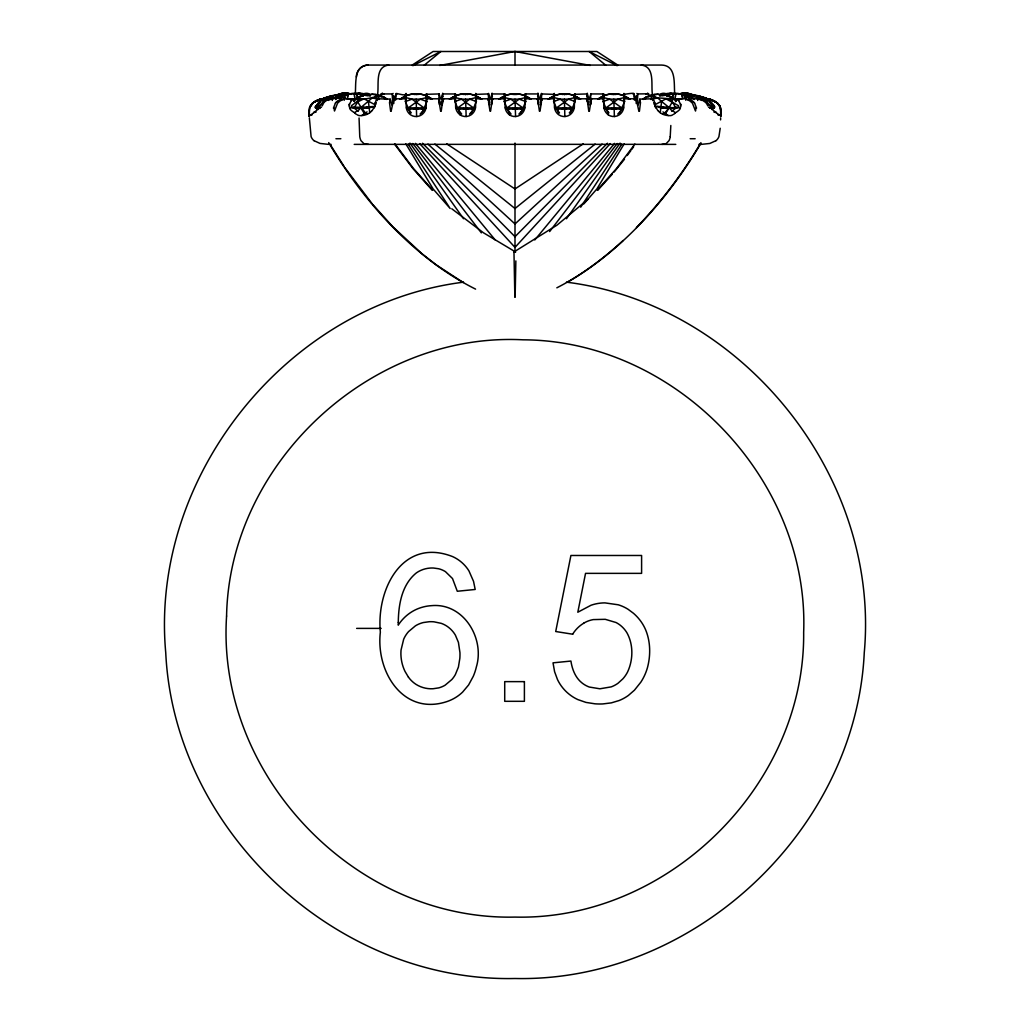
<?xml version="1.0" encoding="UTF-8"?>
<svg xmlns="http://www.w3.org/2000/svg" width="1030" height="1030" viewBox="0 0 1030 1030"><rect width="100%" height="100%" fill="white"/><g stroke="black" fill="none" stroke-linecap="round" stroke-linejoin="round"><path stroke-width="1.5" d="M392.649 102.846L392.224 94.258M410.442 113.223L405.382 101.519L406.142 95.507C412.824 93.305 420.433 93.099 426.935 95.945L420.304 93.988L417.549 94.515M406.309 95.468A56.071 0.863 -87.4 0 0 406.258 95.378L400.915 98.726L406.142 97.657L412.013 99.176L420.304 99.176L426.188 97.657L431.416 98.738L426.188 95.507L426.935 101.519L421.875 113.223M459.908 113.223L454.835 101.519L455.595 95.507C462.277 93.305 469.886 93.099 476.388 95.945L469.757 93.988L467.002 94.515M475.461 95.468A56.071 0.863 87.4 0 1 475.525 95.378L476.388 101.519L471.328 113.223M509.284 113.223L504.224 101.519L504.983 95.507C511.665 93.305 519.274 93.099 525.776 95.945L519.146 93.988L516.378 94.515M524.849 95.468A56.071 0.863 87.4 0 1 524.901 95.378L525.776 101.519L520.716 113.223M558.672 113.223L553.612 101.519L554.359 95.507C561.041 93.305 568.663 93.099 575.165 95.945L568.534 93.988L565.766 94.515M554.539 95.468A56.071 0.863 -87.4 0 0 554.475 95.378L549.132 98.726L554.359 97.657L560.243 99.176L568.534 99.176L574.405 97.657L579.633 98.738L574.405 95.507L575.165 101.519L570.092 113.223M608.125 113.223L603.065 101.519L603.812 95.507C610.507 93.305 618.116 93.099 624.618 95.945L617.987 93.988L615.219 94.515M623.691 95.468A56.071 0.863 87.4 0 1 623.742 95.378L624.618 101.519L619.558 113.223M309.335 114.137L309.335 116.403M720.665 115.347L720.665 116.248M309.335 113.995L309.502 108.15A4.184 3.76 -61.9 0 1 309.528 107.609L313.365 102.614A17.265 16.789 -82.5 0 1 314.086 102.137M426.085 107.622A4.184 1.609 -77.1 0 1 425.982 108.137A10.661 10.583 -52.9 0 1 421.695 114.794A9.798 9.798 0 0 1 410.494 114.794A10.661 10.583 52.9 0 1 406.348 108.137A4.184 1.609 77.1 0 1 406.245 107.622L406.103 98.79L393.859 98.79M455.646 107.609L455.556 98.79L442.733 98.79M509.464 114.794A10.661 10.583 52.9 0 1 505.189 108.137A4.184 1.609 77.1 0 1 505.086 107.622L504.945 98.79L492.121 98.79M574.302 107.622A4.184 1.609 -77.1 0 1 574.212 108.137A10.661 10.583 -52.9 0 1 569.925 114.794A9.798 9.798 0 0 1 558.724 114.794A10.661 10.583 52.9 0 1 554.578 108.137A4.184 1.609 77.1 0 1 554.462 107.622L554.32 98.79L541.497 98.79M603.863 107.609L603.773 98.79L590.885 98.79M393.859 99.086L393.795 103.489M475.731 96.562L475.706 93.395M623.961 96.562L623.935 93.395M426.278 94.322L439.115 93.936M525.12 96.562L525.055 93.936L537.879 93.936M574.508 94.322L587.267 93.936M455.505 96.562L455.556 93.975L442.733 93.936M455.53 100.992L455.518 101.713M504.919 100.992L504.906 101.713M504.945 94.013L492.121 93.936M603.722 96.562L603.786 93.975L590.885 93.936M674.805 94.618C673.62 84.576 676.942 65.559 661.724 65.07L368.277 65.07C353.058 65.559 356.38 84.576 355.196 94.618M396.82 94.309C392.443 91.335 407.288 97.554 406.065 93.395M406.039 96.562L406.103 94.374M504.88 96.562L504.932 94.374M515.142 297.026L515.85 260.925M541.497 93.936L554.32 94.374L554.294 93.395M554.269 96.562L554.32 94.374M720.64 118.038L720.588 119.892M392.649 103.064L391.902 104.983L390.486 100.348M442.707 100.425L441.213 111.176M492.095 100.425L490.589 111.176M541.355 101.236L541.471 100.425M541.471 100.631L541.484 99.086M670.826 125.493L670.221 136.63M696.563 108.15L694.568 103.09M540.325 104.532L540.711 102.163M648.655 96.884L648.797 94.477M309.399 110.352L309.476 108.614M541.432 102.279L540.003 111.15M590.808 102.279L589.366 111.176M439.115 93.743L440.467 98.7L443.788 98.777M395.687 95.945L395.713 95.275A17.626 4.056 -86.2 0 0 395.829 94.194M442.72 94.258L441.831 102.768M492.095 94.258L491.22 102.768M590.872 94.258L589.984 102.768M675.525 96.601L675.77 94.258M637.776 94.258L637.351 102.846M720.202 128.274L718.94 136.565A9.759 9.013 90 0 1 715.953 140.724M322.145 105.936L324.218 101.893L324.296 97.889C331.93 95.816 340.428 92.61 348.217 95.468M389.572 103.09L390.627 111.24M666.771 96.189L667.015 93.936L666.165 93.691M377.534 94.618C379.285 85.207 374.547 66.577 388.786 65.07M643.776 98.571C647.857 95.378 653.265 95.996 657.758 97.889L661.608 101.494L660.256 112.656M537.905 93.447L537.918 93.318A47.728 0.657 86.7 0 1 537.918 93.601M587.293 93.447L588.825 98.854M309.502 108.15L312.721 103.09A15.592 15.527 -21 0 1 313.88 102.279L315.206 101.481A33.372 33.05 -62.8 0 1 317.523 100.335A56.071 56.006 -18.7 0 1 321.218 98.816L321.476 99.537M690.383 95.687L690.641 93.936L685.838 93.357A45.989 44.689 80.9 0 1 689.482 93.743M639.514 100.348L638.137 104.97L637.351 103.064M655.067 106.837L655.157 106.142L672.358 107.725L679.015 107.056M657.076 106.528L660.938 107.931L668.727 108.536L678.937 107.751M658.981 107.429L659.058 106.734M662.96 107.88L663.05 107.184M666.874 108.189L666.964 107.493M665.483 113.802L672.333 101.893L671.895 96.897C662.548 93.627 651.243 92.404 643.106 99.163M670.569 108.33L670.646 107.635M673.89 108.305L673.968 107.609M676.71 108.099L676.787 107.403M540.003 98.829L541.419 93.395M690.422 95.339L690.576 94.258A17.626 17.111 -74.4 0 0 690.448 95.275L690.538 94.49M389.662 102.279L389.778 101.481M652.75 100.567L652.994 98.79L639.733 99.112M426.137 107.609L426.227 100.322M574.354 107.609L574.457 100.322M689.842 93.807L680.83 93.614L682.143 93.936L682.298 98.108M633.18 94.309C637.325 92.005 624.412 94.387 623.897 94.374M697.722 100.451L698.018 98.79L688.645 98.79L691.246 100.322A33.282 23.948 -84.6 0 1 692.881 101.416M392.816 103.399L391.13 111.227M709.722 108.305L713.018 107.339C718.94 108.086 706.58 98.455 705.705 97.889C698.07 95.816 689.572 92.61 681.783 95.468M710.945 108.253L712.103 107.635M711.975 108.33L712.799 108.536L713.018 107.339L710.352 101.494C701.713 97.567 691.156 96.112 681.744 95.7M711.794 109.502L714.46 107.429L709.722 102.498M712.799 108.536L713.674 107.493M713.545 108.189L714.176 107.442M714.215 107.056L713.88 106.142M714.073 107.97L714.318 106.528M309.644 107.197L311.33 104.378M492.044 93.331L490.615 98.829M635.961 95.957L634.879 99.395M686.122 99.086L685.8 100.348M390.267 99.112L377.006 98.79L376.092 100.528M375.01 103.592L375.293 102.614M442.707 93.447L441.201 98.841M347.702 98.108L347.857 93.975L349.183 93.691L345.398 93.305L349.337 93.64A10.48 10.48 0 0 1 350.11 93.846L351.101 94.219L349.736 93.743M650.896 99.434L651.977 94.606L650.999 95.481M675.487 101.725L676.813 98.79L686.186 98.79L688.812 100.322A30.617 21.257 85.5 0 1 691.156 101.893M676.787 98.867L678.809 100.425M712.94 100.528L712.657 100.399A54.242 54.127 16.9 0 0 708.782 98.816L712.361 100.258A57.397 57.088 -54.7 0 0 708.794 98.803L708.782 98.829A54.242 54.152 16.2 0 1 712.721 100.399L714.279 101.198A20.651 20.626 19.6 0 1 717.897 103.567L719.7 105.717M708.73 98.97L708.189 100.348A16.557 16.029 -87.8 0 0 708.653 99.073L708.666 99.138M708.498 99.588L708.074 100.567M320.279 108.305L317.201 108.536L316.983 107.339L319.648 101.494L324.296 97.889L323.845 99.434L327.141 97.013M357.577 97.94L358.105 96.897C367.182 93.73 378.049 92.468 386.224 98.571M645.952 94.335L647.6 93.331M700.529 143.891C682.864 173.722 661.904 201.623 637.776 226.536L637.016 227.308C616.172 248.5 592.971 267.504 567.169 282.362M334.48 111.034L337.467 103.399A15.141 10.429 -84.4 0 1 338.548 102.215M624.18 143.865L596.885 188.953L583.843 203.914M700.928 142.668C682.993 173.014 661.698 201.404 637.184 226.755L636.411 227.514M316.931 106.747L315.528 107.931L318.206 109.502M580.701 207.184L621.772 144.277M680.405 108.15L679.71 109.09M634.892 144.084L616.558 168.457L597.258 190.125M631.776 149.376L633.617 146.762M566.461 218.733L620.06 143.106M317.201 108.536L315.528 107.931L315.309 106.734L319.648 101.494L324.437 98.829L338.471 96.897L344.149 95.146L348.256 95.7M627.219 155.504L630.862 150.599M318.965 108.214L318.206 109.154M549.621 231.583L617.202 143.479M420.073 114.073L425.802 107.88L406.515 107.88L408.331 109.051L423.987 109.051M469.526 114.073L475.255 107.88L455.968 107.88L457.796 109.051L473.44 109.051M518.914 114.073L524.643 107.88L505.357 107.88L507.172 109.051L522.828 109.051M569.281 112.824L574.032 107.88L554.745 107.88L556.561 109.051L572.204 109.051M617.755 114.073L623.485 107.88L604.198 107.88L606.013 109.051L621.669 109.051M644.844 99.073L646.518 96.949M624.489 159.199L614.138 172.01M684.95 95.481L685.993 94.206L684.577 97.94L678.757 99.575M319.648 101.494C307.442 116.429 326.265 99.369 330.308 98.416L332.6 99.421M534.789 239.951L614.627 143.363M335.432 103.09L333.437 108.15M612.232 174.237L597.696 190.344M663.513 114.33L668.727 108.536M610.314 143.595L515 247.38L419.686 143.595M324.218 101.893L327.373 98.623M639.437 111.201L640.428 103.09M607.494 143.234L515 236.694L422.506 143.234M335.78 99.549L338.471 96.897L351.243 99.575M386.894 99.163C379.272 92.404 369.796 100.515 361.067 98.623L351.359 105.794M623.073 240.505L622.21 241.342C602.396 259.38 580.753 275.628 556.831 287.821M311.652 104.03L312.734 103.09A15.553 15.373 -59.9 0 1 313.88 102.279A27.63 27.54 -19.2 0 1 316.854 100.657L321.283 99.009M351.191 100.425L353.187 98.79L354.513 101.725M350.985 107.056L361.131 107.339L372.242 97.889L379.091 99.434L375.152 97.013M602.061 144.097L515 223.948L427.939 144.097M336.231 102.279L337.145 101.481M588.04 199.279L556.947 225.184L513.97 251.938M316.699 105.549L320.279 102.498M424.141 65.302L440.904 51.5L412.837 65.688M671.766 111.369L675.332 108.485L675.474 107.275L672.333 101.893L668.933 98.623L657.758 97.889L650.909 99.434L654.848 97.013M595.134 144.084L515 208.524L434.866 144.084M715.927 140.698L709.799 143.466L701.288 144.367M353.792 100.811L356.316 98.893M381.19 94.258L381.435 93.743A45.989 10.699 87.8 0 1 382.297 93.395M367.053 111.897L361.685 115.566A16.686 16.686 0 0 1 359.045 115.579A18.051 12.824 -89 0 1 357.243 114.832M408.331 107.867L420.304 99.176L426.935 101.519M457.796 107.867L469.757 99.176L475.641 97.657L480.868 98.738L475.641 95.507M507.172 107.867L519.146 99.176L525.017 97.657L530.244 98.738L525.017 95.507M556.561 107.867L568.534 99.176L575.165 101.519M606.013 107.867L617.987 99.176L623.858 97.657L629.085 98.738L623.858 95.507M583.238 143.865L515 188.953L446.763 143.865M412.309 65.019L433.115 51.5L596.885 51.5L617.691 65.019M311.665 114.459L311.15 114.781A18.051 12.695 -89 0 1 309.335 115.553L309.335 115.386M359.354 109.592L354.539 112.605A22.621 16.441 -83.2 0 1 350.355 109.566M335.638 96.163L338.136 94.606L343.66 95.301M399.962 99.279L404.03 96.769M449.415 99.279L453.483 96.769M476.388 101.519L469.757 99.176L461.466 99.176L455.595 97.657L450.368 98.738L455.595 95.507L454.835 95.945L461.466 93.988L464.234 94.515M498.803 99.279L502.872 96.769M525.776 101.519L519.146 99.176L510.854 99.176L504.983 97.657L499.756 98.738L504.983 95.507A56.071 0.863 -87.4 0 1 505.151 95.468M548.192 99.279L552.247 96.769M597.645 99.279L601.713 96.769M624.618 101.519L617.987 99.176L609.696 99.176L603.812 97.657L598.585 98.738L603.812 95.507L603.065 95.945L609.696 93.988L612.451 94.515M654.694 104.88L666.011 98.829L678.641 105.794M665.097 94.232C668.393 91.786 680.611 95.288 667.015 93.936M406.142 95.507L405.382 95.945L412.013 93.988L414.781 94.515M504.983 95.507L504.224 95.945L510.854 93.988L513.622 94.515M554.359 95.507L553.612 95.945L560.243 93.988L562.998 94.515M358.723 97.296L361.002 96.022M326.304 98.12L329.973 96.138L332.909 96.678M328.416 100.425C331.647 97.85 346.312 97.219 338.754 100.322A33.282 23.948 84.6 0 0 337.119 101.416M314.305 101.996A30.99 30.823 57.3 0 1 317.51 100.322L315.772 101.172A20.651 20.626 -19.6 0 0 312.103 103.567M317.06 100.528L317.292 100.425A54.242 54.152 -16.2 0 1 321.206 98.79L321.231 98.867A54.242 54.127 -16.9 0 0 317.292 100.425M688.684 96.022L684.59 97.94L691.529 96.897L694.22 99.549M317.832 100.168L317.961 100.116A55.414 54.963 -66.6 0 1 320.382 99.099M358.852 97.374L363.912 95.146L368.277 95.893M697.4 99.421L699.692 98.416L713.018 107.339M369.577 95.327L372.165 94.206L377.637 95.224M680.264 93.743L678.899 94.219L685.735 93.344M678.899 94.219L680.405 93.704M400.928 98.726L406.142 96.575M450.38 98.726L455.595 96.575M499.756 98.726L504.97 96.575M549.144 98.726L554.359 96.575M598.597 98.726L603.812 96.575M320.793 98.957L321.231 98.867A57.397 57.088 54.7 0 0 317.704 100.232M679.71 93.91L678.628 94.335L685.452 93.331M405.382 101.519L412.013 99.176L423.987 107.867M454.835 101.519L461.466 99.176L473.44 107.867M504.224 101.519L510.854 99.176L522.828 107.867M553.612 101.519L560.243 99.176L572.204 107.867M603.065 101.519L609.696 99.176L621.669 107.867M364.903 94.232C359.431 91.631 350.728 95.339 363.835 93.691M652.299 95.121L654.913 94.412M686.276 95.121L688.928 94.412M320.703 99.176L326.381 97.657M327.72 97.296L330.398 96.575M331.737 96.228L340.08 93.988M374.933 106.837L374.843 106.142L369.062 107.931L361.273 108.536L351.063 107.751M321.45 107.275L316.983 107.339M316.081 112.064L313.854 112.605M361.067 98.623L358.144 98.416L353.187 100.425L358.105 96.897L357.668 101.893L361.131 107.339L372.924 106.528M309.335 115.566L312.013 114.961M679.89 93.846A10.48 10.48 0 0 1 680.663 93.64L687.049 93.447A47.728 47.65 13.5 0 1 689.482 93.756A34.737 34.492 72.9 0 0 682.607 93.267M645.475 99.035L643.235 99.382M652.363 95.224L657.835 94.206L660.423 95.327M439.733 65.457L515 51.5L590.267 65.457M697.091 96.678L700.027 96.138L703.696 98.12M661.724 95.893L666.088 95.146L671.148 97.374M463.513 282.168C287.679 304.211 149.556 476.298 165.74 652.711C174.16 830.798 336.759 982.478 515 978.5C693.254 982.478 855.84 830.798 864.26 652.711C880.444 476.298 742.321 304.211 566.487 282.168M349.337 93.614A17.162 17.15 0 0 0 345.398 93.331L339.359 93.936L339.578 95.339A17.626 17.111 74.4 0 0 339.398 94.258L339.565 95.275M669.552 93.447L671.006 93.305M382.4 93.331L384.048 94.335M340.776 93.704L346.891 93.331L351.372 94.335L344.162 93.357A45.989 44.689 -80.9 0 0 340.518 93.743M340.518 93.743L343.093 93.434A33.359 33.333 -9.3 0 1 344.702 93.331L345.398 93.305L342.951 93.447A47.728 47.65 -13.5 0 0 340.518 93.756A34.737 34.492 -72.9 0 1 347.393 93.267M686.341 95.301L691.864 94.606L694.362 96.163M668.933 98.623L671.856 98.416L676.813 100.425L671.895 96.897L672.423 97.94M416.622 116.532L416.159 99.176M466.152 116.532L465.612 99.176M515.579 116.532L515 99.176M564.852 116.532L564.389 99.176M614.382 116.532L613.841 99.176M368.65 144.367L658.054 144.342M368.56 144.38L363.951 143.685L361.015 140.698A9.759 3.734 -90 0 1 359.753 136.655L359.058 117.999M701.121 144.38L700.477 144.38M331.119 144.38L329.845 144.38M700.245 144.38L698.881 144.38M347.857 93.975L354.99 93.743A37.724 26.87 87.7 0 1 358.994 93.254M381.164 93.936L392.211 93.936M488.503 93.936L475.68 94.374M637.789 93.936L648.63 93.794A45.989 10.699 -87.8 0 0 647.703 93.395M682.143 93.936L675.01 93.743A37.724 26.87 -87.7 0 0 671.006 93.254M586.212 98.777L589.533 98.7L590.885 93.743M353.2 98.829L343.814 98.79L341.188 100.322A30.617 21.257 -85.5 0 0 338.844 101.893M439.115 98.79L426.227 98.79L426.291 101.725M488.503 98.79L475.68 98.79L475.59 107.609A4.184 1.609 -77.1 0 1 475.435 108.137A10.661 10.583 -52.9 0 1 471.148 114.794A9.798 9.798 0 0 1 459.947 114.794M537.879 98.79L525.055 98.79L524.978 107.609A4.184 1.609 -77.1 0 1 524.824 108.137A10.661 10.583 -52.9 0 1 520.536 114.794A9.798 9.798 0 0 1 509.335 114.794M587.267 98.79L574.444 98.79L574.508 101.725M636.141 98.79L623.897 98.79L623.807 107.609A4.184 1.609 -77.1 0 1 623.665 108.137A10.661 10.583 -52.9 0 1 619.378 114.794A9.798 9.798 0 0 1 608.176 114.794M335.922 138.728L340.866 138.728M690.177 138.728L695.147 138.728M354.217 144.38L368.071 144.38M675.783 144.38L661.865 144.38L666.114 143.659L668.985 140.698A9.759 3.734 90 0 0 670.247 136.655M356.638 628.39L381.164 628.39M714.588 106.734L714.382 107.88M658.363 144.342L661.685 144.38M328.48 144.367L320.034 143.428L314.073 140.698M358.994 93.305L360.449 93.447M641.214 65.07C655.453 66.577 650.715 85.207 652.466 94.618M687.396 93.485L686.868 93.434A33.359 33.333 9.3 0 0 685.298 93.331L684.602 93.305A17.162 17.15 0 0 0 680.663 93.614M711.035 107.725L708.55 107.275M386.765 99.382L384.525 99.035M713.069 106.747L713.751 106.837M687.783 93.524L689.482 93.743M572.706 634.21L555.711 631.519L570.916 555.479L641.6 555.479L641.6 573.362L585.542 573.362L577.817 612.219L591.066 605.228A42.668 42.668 0 0 1 604.958 602.885L618.245 604.79A40.711 40.711 0 0 1 628.055 609.271L633.386 613.223A48.758 48.758 0 0 1 638.278 618.103L639.746 619.88A44.29 44.29 0 0 1 645.565 629.665C650.561 641.6 650.767 655.26 647.445 667.672A52.556 52.556 0 0 1 640.827 682.182L634.454 690.177L628.352 695.469A43.131 43.131 0 0 1 619.107 700.542L611.331 702.872L602.833 703.928A65.637 65.637 0 0 1 594.992 703.812L585.967 702.409L577.843 699.589A41.792 41.792 0 0 1 567.388 692.726A43.595 43.595 0 0 1 564.414 689.791A41.509 41.509 0 0 1 557.513 679.62L554.591 671.689L553.02 662.844L570.916 661.054C572.139 669.088 575.216 677.38 581.68 682.671A25.699 25.699 0 0 0 589.327 687.049L599.898 688.787L611.202 686.881A28.055 28.055 0 0 0 618.064 683.212L622.841 678.873A32.123 32.123 0 0 0 627.54 672.049C633.231 659.934 633.514 644.754 627 632.909A28.312 28.312 0 0 0 622.197 626.91A26.754 26.754 0 0 0 616.03 622.519L605.254 619.313L593.254 619.597A28.312 28.312 0 0 0 583.662 623.202M717.987 114.961L720.665 115.489A18.051 12.695 89 0 1 718.889 114.755L718.335 114.459M713.919 112.064L716.146 112.605M689.92 93.988L698.263 96.228M699.602 96.575L702.28 97.296M703.619 97.657L709.297 99.176M341.072 94.412L343.724 95.121M375.087 94.412L377.701 95.121M623.858 96.575L629.073 98.726M574.405 96.575L579.62 98.726M525.03 96.575L530.244 98.726M475.641 96.575L480.856 98.726M426.188 96.575L431.403 98.726M698.018 98.79L701.585 100.425M712.271 100.219L712.039 100.116A55.414 54.963 66.6 0 0 709.619 99.099M712.657 100.399L712.425 100.283A56.071 56.006 18.7 0 0 708.782 98.816M720.614 110.789L720.498 108.15A4.184 3.76 61.9 0 0 720.472 107.609L717.266 103.09A15.592 15.527 21 0 0 716.12 102.279L715.696 102.009A30.99 30.823 -57.3 0 0 712.49 100.322L712.721 100.425M341.316 96.022L345.411 97.94L344.007 94.206L345.05 95.481M358.234 111.369L354.668 108.485L354.526 107.275L357.668 101.893L363.989 98.829L375.306 104.88M617.163 65.688L589.096 51.5L605.859 65.302M475.59 289.121C444.612 273.684 417.176 251.912 392.984 227.308L392.224 226.536C367.736 201.275 346.544 172.911 328.699 142.604M668.998 96.022L671.277 97.296M539.411 98.841L537.969 93.37M490.023 98.841L488.581 93.395M515.669 252.041L483.443 232.767L451.784 208.781M715.696 102.009L714.794 101.481A33.372 33.05 62.8 0 0 712.477 100.335M463.294 282.555L436.154 264.813L422.094 253.844L392.816 226.755L372.834 204.571M625.97 96.769L630.038 99.279M576.517 96.769L580.585 99.279M527.128 96.769L531.197 99.279M477.753 96.769L481.808 99.279M428.287 96.769L432.355 99.279M679.646 109.566A22.621 16.441 83.2 0 1 675.474 112.682L670.646 109.592M588.787 111.176L587.293 100.425M539.411 111.176L537.905 100.425M490.023 111.176L488.568 102.279M440.634 111.176L439.192 102.279M662.947 111.897L668.316 115.566A16.686 16.686 0 0 0 670.955 115.579A18.051 12.824 89 0 0 672.757 114.832M638.87 111.227L637.184 103.399M702.859 97.013L706.142 99.434L705.705 97.889L705.782 101.893L707.855 105.936M673.684 98.893L676.208 100.811M661.608 101.494L668.869 107.339M716.133 102.279A15.36 15.27 -48.2 0 1 717.64 103.399L717.279 103.09A15.553 15.373 59.9 0 0 716.12 102.279A27.63 27.54 19.2 0 0 713.146 100.657A24.656 24.604 17.1 0 1 717.691 103.322L718 103.708M692.855 101.481L693.769 102.279M717.627 103.386L716.635 102.614A17.265 16.789 82.5 0 0 715.914 102.137M379.001 95.481L378.023 94.606L379.104 99.434M695.546 111.06L692.521 103.399A15.141 10.429 84.4 0 0 691.452 102.215M702.627 98.623L705.782 101.893M432.742 190.125L413.442 168.457L395.108 144.084M432.304 190.344L413.017 168.675L394.542 144.149M361.131 107.339L366.487 114.33M711.794 109.154L711.035 108.214M718.811 104.519L720.498 108.15M371.933 203.477L344.973 167.8M415.373 143.363L495.211 239.951M350.29 109.09L349.595 108.15M383.482 96.949L385.156 99.073M606.013 109.051L608.949 112.824M556.561 109.051L559.496 112.824M507.172 109.051L511.086 114.073M457.796 109.051L461.698 114.073M408.331 109.051L411.266 112.824M412.798 143.479L481.358 232.87M710.352 101.494L713.301 105.549M408.421 677.148L404.97 671.328A41.599 41.599 0 0 1 400.915 654.642A43.904 43.904 0 0 1 401.056 649.994L403.683 639.192A28.595 28.595 0 0 1 408.575 631.583L415.438 625.828A27.759 27.759 0 0 1 423.382 622.532L429.265 621.721A36.192 36.192 0 0 1 433.99 621.824L441.265 623.356A25.776 25.776 0 0 1 448.707 627.476L449.814 628.403A28.325 28.325 0 0 1 452.891 631.583A27.552 27.552 0 0 1 455.44 635.253L458.427 642.385L459.947 652.595A57.448 57.448 0 0 1 459.844 658.337L458.414 667.08L455.376 674.534A29.098 29.098 0 0 1 451.81 679.555L445.127 685.182A24.887 24.887 0 0 1 438.716 687.885L433.025 688.748A28.943 28.943 0 0 1 416.017 684.371A28.402 28.402 0 0 1 408.434 677.148M409.94 143.106L463.539 218.733M395.121 99.395L394.039 95.957M408.228 144.277L450.174 208.524L433.115 188.953L405.82 143.865M344.11 166.461L330.656 145.282M361.273 108.536L364.517 113.802M719.558 105.485L720.446 107.674M652.994 98.79L653.908 100.528M321.347 99.073A16.557 16.029 87.8 0 0 321.849 100.335L321.309 99.086L321.978 100.683M654.707 102.614L654.99 103.592M344.2 100.348L343.878 99.086M332.278 100.451L331.995 98.867M588.233 103.129L588.452 104.532M588.285 103.386L588.079 102.253M440.08 103.129L440.286 104.532M440.132 103.386L439.913 102.215M317.897 107.635L318.025 108.33M316.12 106.142L316.249 106.837M316.326 107.493L316.455 108.189M315.412 106.734L315.618 107.88M538.793 102.807L537.905 94.258M489.314 102.253L489.675 104.532M640.222 101.481L640.338 102.279M339.462 94.477L339.617 95.687M354.23 94.258L354.475 96.601M369.744 112.656L368.392 101.494M377.25 100.567L377.019 98.867M362.985 93.936L363.23 96.189M370.942 106.734L371.019 107.429M366.95 107.184L367.041 107.88M363.036 107.493L363.127 108.189M359.354 107.635L359.431 108.33M356.032 107.609L356.11 108.305M353.213 107.403L353.29 108.099M492.095 93.447L492.095 93.395A47.728 0.657 -86.7 0 0 492.083 93.601M587.422 101.236L587.28 99.086M488.645 101.236L488.516 99.086M439.269 101.236L439.128 99.086M381.203 94.477L381.345 96.884M720.562 109.476L720.511 108.33L720.588 110.146M634.313 95.945L634.287 95.275A17.626 4.056 86.2 0 1 634.171 94.194M720.614 111.008L720.665 113.995M587.306 100.85L587.306 100.966A11.639 1.403 63.3 0 1 586.778 100.193M513.97 252.17L514.858 297.155M574.495 96.562L574.444 94.052M426.278 96.562L426.214 94.052M309.361 117.999L311.099 136.63A9.759 9.013 -90 0 0 314.047 140.724M623.935 101.713L623.91 100.322M525.094 101.713L525.068 100.322M475.706 101.713L475.693 100.322M636.205 103.489L636.141 99.086M619.777 108.279L619.777 108.961M615.837 108.485L615.837 109.167M613.841 93.988L613.841 94.786M611.846 108.485L611.846 109.167M607.906 108.279L607.906 108.961M570.311 108.279L570.311 108.961M566.384 108.485L566.384 109.167M564.389 93.988L564.389 94.786M562.393 108.485L562.393 109.167M558.453 108.279L558.453 108.961M520.935 108.279L520.935 108.961M516.996 108.485L516.996 109.167M515 51.5L515 64.8M515 93.988L515 94.786M515 143.08L515 252.067M513.004 108.485L513.004 109.167M509.065 108.279L509.065 108.961M471.547 108.279L471.547 108.961M467.607 108.485L467.607 109.167M465.612 93.988L465.612 94.786M463.616 108.485L463.616 109.167M459.689 108.279L459.689 108.961M422.094 108.279L422.094 108.961M418.154 108.485L418.154 109.167M416.159 93.988L416.159 94.786M414.163 108.485L414.163 109.167M410.223 108.279L410.223 108.961M572.667 634.184A32.638 32.638 0 0 1 583.688 623.227M410.738 143.672A11.987 7.815 -90 0 1 408.794 144.367M621.206 144.367A11.987 7.815 -90 0 1 619.262 143.672M356.341 77.005A11.935 11.935 0 0 1 368.277 65.057M313.867 102.279A15.36 15.27 48.2 0 0 312.36 103.399A24.656 24.604 -17.1 0 1 316.841 100.644M347.38 93.524A10.454 10.313 -25.7 0 1 351.101 94.232M309.167 116.647A10.661 1.017 -85.8 0 1 308.858 110.262M309.605 108.137A5.42 4.648 -39 0 1 310.365 105.961M310.558 105.523A10.146 9.592 -12.8 0 1 312.245 103.721M314.034 102.034A28.943 28.389 80.5 0 1 317.021 100.464M334.377 110.352A11.794 8.639 -86 0 1 334.158 108.073M335.42 103.064A15.592 11.304 83.5 0 1 336.205 102.253M360.449 93.588A9.116 6.232 79.1 0 1 362.573 94.425M587.255 93.357A47.728 0.657 86.7 0 1 587.293 93.601M587.048 96.743A54.242 1.017 86.5 0 1 587.087 95.983M591.04 98.223A27.63 0.695 -85.8 0 1 591.078 98.867M590.654 102.434A54.242 0.876 -86.8 0 1 590.602 104.455M393.331 95.842A10.454 0.773 81.1 0 1 394.052 99.215M393.447 101.365A57.397 4.893 -86.5 0 1 393.833 99.807M393.087 100.953A30.99 2.691 -86.8 0 1 393.473 99.472M392.829 102.614A15.36 1.21 -86 0 1 393.048 101.571M389.533 102.846A15.553 2.034 85.6 0 1 389.623 102.047M389.713 100.966A33.372 4.081 86.4 0 1 389.932 99.871M390.087 100.618A55.414 6.45 87.1 0 1 390.306 99.601M392.404 94.76A34.737 3.875 88 0 1 393.1 93.421M635.948 99.215A10.454 0.773 -81.1 0 1 636.669 95.842M636.167 99.807A57.397 4.893 86.5 0 1 636.553 101.365M636.527 99.472A30.99 2.691 86.8 0 1 636.913 100.953M636.952 101.571A15.36 1.21 86 0 1 637.171 102.614M640.377 102.047A15.553 2.034 -85.6 0 1 640.467 102.846M640.068 99.871A33.372 4.081 -86.4 0 1 640.287 100.966M639.694 99.601A55.414 6.45 -87.1 0 1 639.913 100.618M636.901 93.421A34.737 3.875 -88 0 1 637.596 94.76M492.301 95.983A54.242 1.017 -86.5 0 1 492.327 96.743M488.297 98.867A27.63 0.695 85.8 0 1 488.349 98.223M488.786 104.455A54.242 0.876 86.8 0 1 488.735 102.434M442.707 93.601A47.728 0.657 -86.7 0 1 442.746 93.357M442.913 95.983A54.242 1.017 -86.5 0 1 442.952 96.743M438.922 98.867A27.63 0.695 85.8 0 1 438.96 98.223M439.398 104.455A54.242 0.876 86.8 0 1 439.347 102.434M537.673 96.743A54.242 1.017 86.5 0 1 537.699 95.983M541.651 98.223A27.63 0.695 -85.8 0 1 541.703 98.867M541.265 102.434A54.242 0.876 -86.8 0 1 541.214 104.455M454.938 94.245A7.21 1.442 67.6 0 1 455.273 93.769M455.698 107.622A4.184 1.609 77.1 0 0 455.788 108.137A10.661 10.583 52.9 0 0 460.075 114.794M475.963 93.769A7.21 1.442 -67.6 0 1 476.285 94.245M405.485 94.245A7.21 1.442 67.6 0 1 405.82 93.769M426.51 93.769A7.21 1.442 -67.6 0 1 426.832 94.245M624.18 93.769A7.21 1.442 -67.6 0 1 624.515 94.245M603.168 94.245A7.21 1.442 67.6 0 1 603.49 93.769M603.915 107.622A4.184 1.609 77.1 0 0 604.018 108.137A10.661 10.583 52.9 0 0 608.305 114.794M574.727 93.769A7.21 1.442 -67.6 0 1 575.062 94.245M553.715 94.245A7.21 1.442 67.6 0 1 554.037 93.769M525.352 93.769A7.21 1.442 -67.6 0 1 525.673 94.245M504.327 94.245A7.21 1.442 67.6 0 1 504.649 93.769M668.251 115.54A15.785 15.785 0 0 1 662.625 114.15M662.329 113.995A13.133 13.133 0 0 1 658.015 110.699M657.887 110.506A10.944 10.905 34 0 1 656.432 108.15M656.033 108.214A5.42 1.764 64.8 0 1 655.144 105.446M654.166 101.339A10.146 0.734 71.4 0 1 654.385 101.648M654.565 102.086A17.265 4.004 -88.2 0 1 654.72 102.562M653.715 102.678A28.943 5.601 88.1 0 1 654.256 104.506M367.375 114.15A15.785 15.785 0 0 1 361.749 115.54M371.985 110.699A13.133 13.133 0 0 1 367.671 113.995M373.568 108.15A10.944 10.905 -34 0 1 372.113 110.506M374.856 105.446A5.42 1.764 -64.8 0 1 373.967 108.214M375.615 101.648A10.146 0.734 -71.4 0 1 375.834 101.339M375.281 102.562A17.265 4.004 88.2 0 1 375.435 102.086M375.744 104.506A28.943 5.601 -88.1 0 1 376.285 102.678M695.842 108.073A11.794 8.639 86 0 1 695.623 110.352M693.795 102.253A15.592 11.304 -83.5 0 1 694.581 103.064M667.427 94.425A9.116 6.232 -79.1 0 1 669.552 93.588M678.899 94.232A10.454 10.313 25.7 0 1 682.62 93.524M721.142 110.262A10.661 1.017 85.8 0 1 720.833 116.647M719.635 105.961A5.42 4.648 39 0 1 720.395 108.137M717.756 103.721A10.146 9.592 12.8 0 1 719.442 105.523M712.979 100.464A28.943 28.389 -80.5 0 1 715.966 102.034M488.413 95.507A16.738 2.524 85.7 0 1 488.336 94.065M489.289 102.846A7.777 0.876 85.9 0 1 488.413 95.803M488.465 100.94A11.639 1.403 63.4 0 1 488.014 100.193M489.289 104.236A7.609 0.798 87.2 0 1 488.735 100.695M492.25 99.408A16.75 2.807 89.4 0 1 492.16 100.721A11.613 1.365 -63.4 0 1 491.671 101.532M492.147 101.288A7.777 1.03 -89.7 0 1 491.323 105.021M492.739 99.717A11.639 1.094 -82.5 0 1 492.804 98.919M439.038 95.507A16.738 2.524 85.7 0 1 438.96 94.065M439.9 102.846A7.777 0.876 85.9 0 1 439.025 95.803M439.089 100.94A11.639 1.403 63.4 0 1 438.626 100.193M439.913 104.236A7.609 0.798 87.2 0 1 439.359 100.695M442.861 99.408A16.75 2.807 89.4 0 1 442.784 100.721A11.613 1.365 -63.4 0 1 442.282 101.532M442.758 101.288A7.777 1.03 -89.7 0 1 441.934 105.021M443.364 99.717A11.639 1.094 -82.5 0 1 443.415 98.919M541.664 94.065A16.738 2.524 -85.7 0 1 541.587 95.507M541.587 95.803A7.777 0.876 -85.9 0 1 540.711 102.846M541.986 100.193A11.639 1.403 -63.4 0 1 541.535 100.94M541.265 100.695A7.609 0.798 -87.2 0 1 540.711 104.236M537.75 99.408A16.75 2.807 -89.4 0 0 537.84 100.721A11.613 1.365 63.4 0 0 538.33 101.532M538.677 105.021A7.777 1.03 89.7 0 1 537.853 101.288M537.197 98.919A11.639 1.094 82.5 0 1 537.261 99.717M639.785 99.292A16.557 4.146 89.4 0 1 639.656 100.605M634.467 100.18A7.957 1.558 86.4 0 1 634.017 95.867M688.671 99.125A16.789 13.545 89.1 0 1 688.259 100.399M675.873 100.721A7.764 5.356 -81.3 0 1 675.255 96.614M673.105 95.597A16.789 13.248 84.2 0 1 673.208 94.232M673.62 99.653A7.918 6.077 84.8 0 1 672.938 95.919M341.741 100.399A16.789 13.545 -89.1 0 1 341.329 99.125M354.745 96.614A7.764 5.356 81.3 0 1 354.127 100.721M356.792 94.232A16.789 13.248 -84.2 0 1 356.895 95.597M357.062 95.919A7.918 6.077 -84.8 0 1 356.38 99.653M390.344 100.605A16.557 4.146 -89.4 0 1 390.216 99.292M395.984 95.867A7.957 1.558 -86.4 0 1 395.533 100.18M591.014 99.408A16.75 2.807 89.4 0 1 590.937 100.721A11.613 1.365 -63.4 0 1 590.448 101.532M590.911 101.288A7.777 1.03 -89.7 0 1 590.1 105.021M591.516 99.717A11.639 1.094 -82.5 0 1 591.581 98.919M587.19 95.507A16.738 2.524 85.6 0 1 587.113 94.065M588.053 102.833A7.764 0.876 85.9 0 1 587.19 95.803M588.066 104.236A7.609 0.798 87.2 0 1 587.512 100.695M349.273 94.026A24.141 20.549 86.4 0 1 357.487 93.576M357.423 93.988A7.983 7.068 -54.8 0 1 358.105 94.219M322.132 102.421A21.437 15.141 -55.3 0 1 328.416 98.906M318.064 108.408A8.15 3.154 -45 0 1 322.454 103.373M317.935 109.09A22.621 15.437 -83.7 0 1 313.802 112.373M313.79 112.489A15.244 10.506 -86.3 0 1 311.858 114.214M356.457 114.394A15.244 11.034 -86.1 0 1 354.475 112.721M368.946 94.902A7.983 3.038 73.1 0 1 370.066 96.408M363.835 93.794A24.141 12.643 -87.8 0 1 368.959 93.782M349.543 104.712A21.437 12.476 60.3 0 1 351.436 100.747M350.007 108.073A8.15 5.305 30.7 0 1 348.925 104.3M678.564 100.747A21.437 12.476 -60.3 0 1 680.457 104.712M681.075 104.3A8.15 5.305 -30.7 0 1 679.993 108.073M675.525 112.721A15.244 11.034 86.1 0 1 673.543 114.394M659.934 96.408A7.983 3.038 -73.1 0 1 661.054 94.902M661.041 93.782A24.141 12.643 87.8 0 1 666.165 93.794M716.198 112.373A22.621 15.437 83.7 0 1 712.065 109.09M718.142 114.214A15.244 10.506 86.3 0 1 716.211 112.489M701.585 98.906A21.437 15.141 55.3 0 1 707.867 102.421M707.546 103.373A8.15 3.154 45 0 1 711.936 108.408M671.895 94.219A7.983 7.068 54.8 0 1 672.577 93.988M672.513 93.576A24.141 20.549 -86.4 0 1 680.727 94.026M226.574 616.082C216.081 775.23 355.556 920.781 515 917.086C667.8 920.807 805.267 785.246 803.658 632.407C809.516 479.671 675.873 340.338 523.021 339.81C370.491 331.853 229.368 463.358 226.574 616.082M398.288 622.442L398.237 625.159C403.618 616.764 411.923 610.288 421.527 607.455A42.732 42.732 0 0 1 431.583 605.653C463.461 602.679 484.988 638.278 476.375 666.899A55.504 55.504 0 0 1 473.272 676.324L468.599 684.963L462.625 692.083A41.367 41.367 0 0 1 455.402 697.645A42.642 42.642 0 0 1 447.149 701.507C403.155 716.223 375.667 671.573 380.353 632.175C376.195 589.07 402.653 537.029 452.621 556.599A37.157 37.157 0 0 1 461.852 562.535A37.029 37.029 0 0 1 468.946 570.903L473.53 581.345L475.19 589.469L457.294 591.259L452.505 578.538L445.462 571.663A23.278 23.278 0 0 0 438.638 568.753L433.553 568.032A30.192 30.192 0 0 0 430.064 568.071A27.372 27.372 0 0 0 416.481 572.809C401.777 584.564 398.468 604.687 398.288 622.442M524.399 681.628L504.713 681.628L504.713 701.314L524.399 701.314L524.399 681.628M455.762 95.468A56.071 0.863 -87.4 0 0 455.711 95.378M426.072 95.378A56.071 0.863 87.4 0 0 426.008 95.468M603.992 95.468A56.071 0.863 -87.4 0 0 603.928 95.378M574.289 95.378A56.071 0.863 87.4 0 0 574.238 95.468"/></g></svg>
